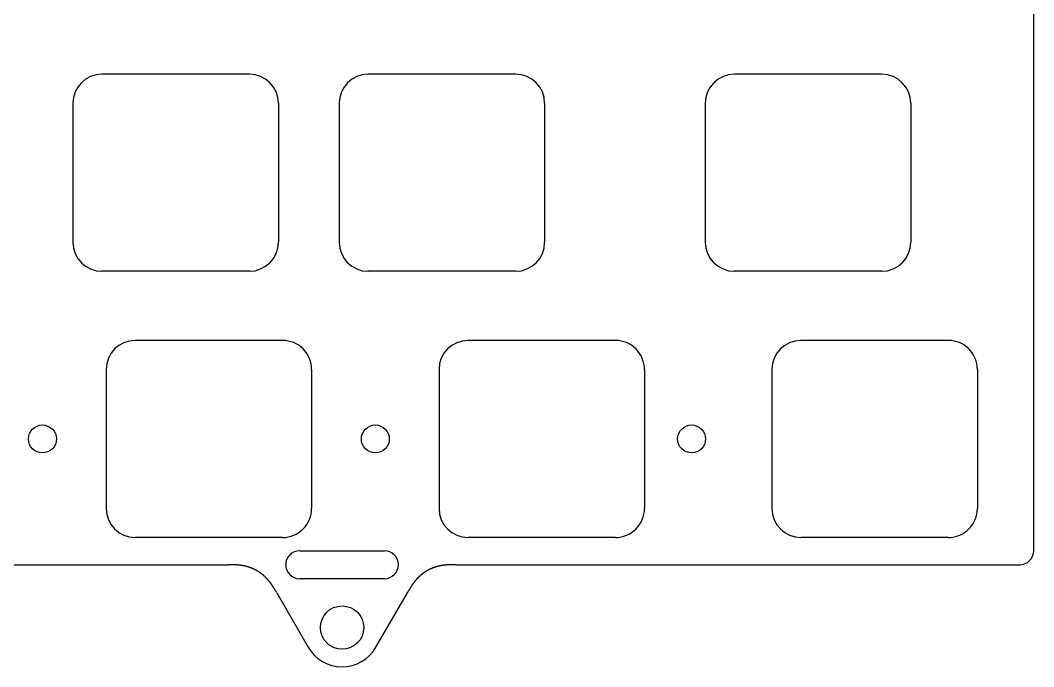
# Model space of a CAD drawing. Header units: millimetres. Extents: x -9 to 276, y -92 to 16.
# Drawn here: x 203.2 to 275.7, y -92.5 to -46.2 of the extents above; entities that cross this region are included whole.
import ezdxf

# ---------------------------------------------------------------- set-up
doc = ezdxf.new("R2010")
doc.units = ezdxf.units.MM
doc.layers.add('BLACK', color=7, linetype='CONTINUOUS')
doc.layers.add('Edge.Cuts', color=53, linetype='CONTINUOUS', true_color=0xc8a339)

msp = doc.modelspace()

# ---------------------------------------------------------------- linework, layer by layer
at = {"layer": 'BLACK', "linetype": 'Continuous'}
for p, q in [((238.6375, -50.1), (228.087499, -50.1)), ((264.83125, -50.1), (254.281249, -50.1)), ((226.0125, -52.175), (226.0125, -62.125001)), ((240.7125, -52.175), (240.7125, -62.125)), ((252.20625, -52.175), (252.20625, -62.125001)), ((266.90625, -52.175), (266.90625, -62.125)), ((238.6375, -64.2), (228.0875, -64.2)), ((264.83125, -64.2), (254.28125, -64.2))]:
    msp.add_line(p, q, dxfattribs=at)
at = {"layer": 'BLACK'}
for centre, radius, start, end in [((228.087504, -52.175004), 2.075004, 90.00013806, 179.99988955), ((238.6375, -52.175), 2.075, 0, 90), ((254.281254, -52.175004), 2.075004, 90.00013806, 179.99988955), ((264.83125, -52.175), 2.075, 0, 90), ((228.087502, -62.124998), 2.075002, 180.00008284, 269.99994478), ((238.6375, -62.125), 2.075, 270, 0), ((254.281252, -62.124998), 2.075002, 180.00008284, 269.99994478), ((264.83125, -62.125), 2.075, 270, 0)]:
    msp.add_arc(centre, radius, start, end, dxfattribs=at)
at = {"layer": 'Edge.Cuts', "linetype": 'CONTINUOUS'}
for p, q in [((275.7, -84.2), (275.7, 8)), ((219.5875, -50.1), (209.0375, -50.1)), ((206.9625, -52.175), (206.9625, -62.125)), ((221.6625, -52.175), (221.6625, -62.125)), ((219.5875, -64.2), (209.0375, -64.2)), ((223.187512, -84.2), (229.249987, -84.2)), ((48.621888, -85.2), (218.078111, -85.2)), ((218.111017, -85.200003), (218.078111, -85.2)), ((218.159048, -85.200038), (218.111017, -85.200003)), ((218.198783, -85.200126), (218.159048, -85.200038)), ((218.23404, -85.200269), (218.198783, -85.200126)), ((218.266374, -85.20047), (218.23404, -85.200269)), ((218.2966, -85.20073), (218.266374, -85.20047)), ((218.32521, -85.201049), (218.2966, -85.20073)), ((218.352526, -85.201427), (218.32521, -85.201049)), ((218.378777, -85.201866), (218.352526, -85.201427)), ((218.404127, -85.202365), (218.378777, -85.201866)), ((218.428705, -85.202926), (218.404127, -85.202365)), ((218.452609, -85.203547), (218.428705, -85.202926)), ((218.475919, -85.20423), (218.452609, -85.203547)), ((218.498699, -85.204974), (218.475919, -85.20423)), ((218.521003, -85.20578), (218.498699, -85.204974)), ((218.542877, -85.206648), (218.521003, -85.20578)), ((218.564358, -85.207578), (218.542877, -85.206648)), ((218.585479, -85.20857), (218.564358, -85.207578)), ((218.60627, -85.209625), (218.585479, -85.20857)), ((218.626755, -85.210742), (218.60627, -85.209625)), ((218.646956, -85.211922), (218.626755, -85.210742)), ((218.666893, -85.213165), (218.646956, -85.211922)), ((218.686583, -85.214471), (218.666893, -85.213165)), ((218.706042, -85.21584), (218.686583, -85.214471)), ((218.725284, -85.217273), (218.706042, -85.21584)), ((218.744321, -85.218769), (218.725284, -85.217273)), ((218.763165, -85.220329), (218.744321, -85.218769)), ((218.781827, -85.221952), (218.763165, -85.220329)), ((218.800315, -85.22364), (218.781827, -85.221952)), ((218.81864, -85.225392), (218.800315, -85.22364)), ((218.83681, -85.227208), (218.81864, -85.225392)), ((218.854831, -85.229088), (218.83681, -85.227208)), ((218.87271, -85.231033), (218.854831, -85.229088)), ((218.890455, -85.233043), (218.87271, -85.231033)), ((218.908071, -85.235118), (218.890455, -85.233043)), ((218.925564, -85.237258), (218.908071, -85.235118)), ((218.94294, -85.239463), (218.925564, -85.237258)), ((218.960202, -85.241733), (218.94294, -85.239463)), ((218.977356, -85.244069), (218.960202, -85.241733)), ((218.994406, -85.246471), (218.977356, -85.244069)), ((219.011357, -85.248938), (218.994406, -85.246471)), ((219.028211, -85.251472), (219.011357, -85.248938)), ((219.044973, -85.254072), (219.028211, -85.251472)), ((219.061646, -85.256738), (219.044973, -85.254072)), ((219.078234, -85.259471), (219.061646, -85.256738)), ((219.094739, -85.26227), (219.078234, -85.259471)), ((219.111164, -85.265137), (219.094739, -85.26227)), ((219.127513, -85.268071), (219.111164, -85.265137)), ((219.143788, -85.271072), (219.127513, -85.268071)), ((219.159992, -85.27414), (219.143788, -85.271072)), ((219.176126, -85.277276), (219.159992, -85.27414)), ((219.192194, -85.28048), (219.176126, -85.277276)), ((219.208197, -85.283753), (219.192194, -85.28048)), ((219.224138, -85.287093), (219.208197, -85.283753)), ((219.240019, -85.290503), (219.224138, -85.287093)), ((219.255841, -85.29398), (219.240019, -85.290503)), ((219.271607, -85.297527), (219.255841, -85.29398)), ((219.287319, -85.301143), (219.271607, -85.297527)), ((219.302977, -85.304829), (219.287319, -85.301143)), ((219.318584, -85.308584), (219.302977, -85.304829)), ((219.334142, -85.312409), (219.318584, -85.308584)), ((219.349652, -85.316304), (219.334142, -85.312409)), ((219.365115, -85.32027), (219.349652, -85.316304)), ((219.380534, -85.324306), (219.365115, -85.32027)), ((219.395908, -85.328413), (219.380534, -85.324306)), ((219.411241, -85.332591), (219.395908, -85.328413)), ((219.426532, -85.33684), (219.411241, -85.332591)), ((219.441784, -85.341161), (219.426532, -85.33684)), ((219.456997, -85.345554), (219.441784, -85.341161)), ((219.472174, -85.350019), (219.456997, -85.345554)), ((219.487314, -85.354557), (219.472174, -85.350019)), ((219.502419, -85.359167), (219.487314, -85.354557)), ((219.51749, -85.36385), (219.502419, -85.359167)), ((219.518144, -85.364055), (219.51749, -85.36385)), ((219.525681, -85.36643), (219.518144, -85.364055)), ((219.53321, -85.368824), (219.525681, -85.36643)), ((219.540731, -85.371236), (219.53321, -85.368824)), ((219.548244, -85.373666), (219.540731, -85.371236)), ((219.555749, -85.376115), (219.548244, -85.373666)), ((219.563246, -85.378583), (219.555749, -85.376115)), ((219.570736, -85.381069), (219.563246, -85.378583)), ((219.578217, -85.383573), (219.570736, -85.381069)), ((219.58569, -85.386095), (219.578217, -85.383573)), ((219.593155, -85.388636), (219.58569, -85.386095)), ((219.600612, -85.391196), (219.593155, -85.388636)), ((219.60806, -85.393773), (219.600612, -85.391196)), ((219.615501, -85.396369), (219.60806, -85.393773)), ((219.622933, -85.398984), (219.615501, -85.396369)), ((219.630358, -85.401617), (219.622933, -85.398984)), ((219.637774, -85.404268), (219.630358, -85.401617)), ((219.645182, -85.406937), (219.637774, -85.404268)), ((219.652581, -85.409624), (219.645182, -85.406937)), ((219.659972, -85.41233), (219.652581, -85.409624)), ((219.667355, -85.415054), (219.659972, -85.41233)), ((219.67473, -85.417797), (219.667355, -85.415054)), ((219.682096, -85.420557), (219.67473, -85.417797)), ((219.689454, -85.423336), (219.682096, -85.420557)), ((219.696803, -85.426133), (219.689454, -85.423336)), ((219.704144, -85.428948), (219.696803, -85.426133)), ((219.711477, -85.431781), (219.704144, -85.428948)), ((219.718801, -85.434633), (219.711477, -85.431781)), ((219.726116, -85.437503), (219.718801, -85.434633)), ((219.733423, -85.44039), (219.726116, -85.437503)), ((219.740722, -85.443296), (219.733423, -85.44039)), ((219.748012, -85.44622), (219.740722, -85.443296)), ((219.755293, -85.449162), (219.748012, -85.44622)), ((219.762565, -85.452123), (219.755293, -85.449162)), ((219.769829, -85.455101), (219.762565, -85.452123)), ((219.777085, -85.458097), (219.769829, -85.455101)), ((219.784331, -85.461111), (219.777085, -85.458097)), ((219.791569, -85.464144), (219.784331, -85.461111)), ((219.798798, -85.467194), (219.791569, -85.464144)), ((219.806018, -85.470263), (219.798798, -85.467194)), ((219.81323, -85.473349), (219.806018, -85.470263)), ((219.820433, -85.476453), (219.81323, -85.473349)), ((219.827626, -85.479576), (219.820433, -85.476453)), ((219.834812, -85.482716), (219.827626, -85.479576)), ((219.841988, -85.485874), (219.834812, -85.482716)), ((219.849155, -85.48905), (219.841988, -85.485874)), ((219.856313, -85.492244), (219.849155, -85.48905)), ((219.863462, -85.495456), (219.856313, -85.492244)), ((219.870602, -85.498686), (219.863462, -85.495456)), ((219.877734, -85.501934), (219.870602, -85.498686)), ((219.884856, -85.5052), (219.877734, -85.501934)), ((219.891969, -85.508483), (219.884856, -85.5052)), ((219.899073, -85.511784), (219.891969, -85.508483)), ((219.906168, -85.515103), (219.899073, -85.511784)), ((219.913254, -85.51844), (219.906168, -85.515103)), ((219.920331, -85.521795), (219.913254, -85.51844)), ((219.927398, -85.525167), (219.920331, -85.521795)), ((219.934456, -85.528558), (219.927398, -85.525167)), ((219.941505, -85.531966), (219.934456, -85.528558)), ((219.948545, -85.535391), (219.941505, -85.531966)), ((219.955575, -85.538835), (219.948545, -85.535391)), ((219.962597, -85.542296), (219.955575, -85.538835)), ((219.969608, -85.545775), (219.962597, -85.542296)), ((219.976611, -85.549271), (219.969608, -85.545775)), ((219.983604, -85.552786), (219.976611, -85.549271)), ((232.465453, -85.547005), (232.458451, -85.550509)), ((232.472465, -85.543519), (232.465453, -85.547005)), ((232.479486, -85.54005), (232.472465, -85.543519)), ((232.486517, -85.536599), (232.479486, -85.54005)), ((232.493557, -85.533166), (232.486517, -85.536599)), ((232.500607, -85.529751), (232.493557, -85.533166)), ((232.507666, -85.526353), (232.500607, -85.529751)), ((232.514734, -85.522973), (232.507666, -85.526353)), ((232.521811, -85.51961), (232.514734, -85.522973)), ((232.528898, -85.516265), (232.521811, -85.51961)), ((232.535995, -85.512938), (232.528898, -85.516265)), ((232.5431, -85.509629), (232.535995, -85.512938)), ((232.550214, -85.506338), (232.5431, -85.509629)), ((232.557338, -85.503064), (232.550214, -85.506338)), ((232.564471, -85.499808), (232.557338, -85.503064)), ((232.571613, -85.49657), (232.564471, -85.499808)), ((232.578765, -85.49335), (232.571613, -85.49657)), ((232.585925, -85.490148), (232.578765, -85.49335)), ((232.593094, -85.486963), (232.585925, -85.490148)), ((232.600273, -85.483796), (232.593094, -85.486963)), ((232.60746, -85.480648), (232.600273, -85.483796)), ((232.614657, -85.477517), (232.60746, -85.480648)), ((232.621862, -85.474404), (232.614657, -85.477517)), ((232.629077, -85.471309), (232.621862, -85.474404)), ((232.6363, -85.468231), (232.629077, -85.471309)), ((232.643532, -85.465172), (232.6363, -85.468231)), ((232.650773, -85.462131), (232.643532, -85.465172)), ((232.658023, -85.459108), (232.650773, -85.462131)), ((232.665282, -85.456103), (232.658023, -85.459108)), ((232.67255, -85.453115), (232.665282, -85.456103)), ((232.679826, -85.450146), (232.67255, -85.453115)), ((232.687111, -85.447195), (232.679826, -85.450146)), ((232.694405, -85.444262), (232.687111, -85.447195)), ((232.701708, -85.441347), (232.694405, -85.444262)), ((232.709019, -85.43845), (232.701708, -85.441347)), ((232.716339, -85.435571), (232.709019, -85.43845)), ((232.723668, -85.43271), (232.716339, -85.435571)), ((232.731005, -85.429867), (232.723668, -85.43271)), ((232.73835, -85.427042), (232.731005, -85.429867)), ((232.745705, -85.424236), (232.73835, -85.427042)), ((232.753068, -85.421448), (232.745705, -85.424236)), ((232.760439, -85.418677), (232.753068, -85.421448)), ((232.767819, -85.415925), (232.760439, -85.418677)), ((232.775207, -85.413192), (232.767819, -85.415925)), ((232.782604, -85.410476), (232.775207, -85.413192)), ((232.796086, -85.405581), (232.782604, -85.410476)), ((232.809551, -85.400763), (232.796086, -85.405581)), ((232.823, -85.396021), (232.809551, -85.400763)), ((232.836433, -85.391354), (232.823, -85.396021)), ((232.84985, -85.386762), (232.836433, -85.391354)), ((232.863251, -85.382244), (232.84985, -85.386762)), ((232.876635, -85.377799), (232.863251, -85.382244)), ((232.890002, -85.373427), (232.876635, -85.377799)), ((232.903354, -85.369127), (232.890002, -85.373427)), ((232.916688, -85.364899), (232.903354, -85.369127)), ((232.930006, -85.360742), (232.916688, -85.364899)), ((232.943308, -85.356656), (232.930006, -85.360742)), ((232.956593, -85.352639), (232.943308, -85.356656)), ((232.969861, -85.348692), (232.956593, -85.352639)), ((232.983112, -85.344813), (232.969861, -85.348692)), ((232.996346, -85.341002), (232.983112, -85.344813)), ((233.009564, -85.337259), (232.996346, -85.341002)), ((233.022764, -85.333583), (233.009564, -85.337259)), ((233.035948, -85.329973), (233.022764, -85.333583)), ((233.049114, -85.326428), (233.035948, -85.329973)), ((233.062263, -85.322949), (233.049114, -85.326428)), ((233.075396, -85.319534), (233.062263, -85.322949)), ((233.088511, -85.316182), (233.075396, -85.319534)), ((233.101608, -85.312894), (233.088511, -85.316182)), ((233.114689, -85.309669), (233.101608, -85.312894)), ((233.127752, -85.306506), (233.114689, -85.309669)), ((233.140797, -85.303404), (233.127752, -85.306506)), ((233.153825, -85.300363), (233.140797, -85.303404)), ((233.166836, -85.297382), (233.153825, -85.300363)), ((233.179829, -85.294461), (233.166836, -85.297382)), ((233.192804, -85.291598), (233.179829, -85.294461)), ((233.205762, -85.288795), (233.192804, -85.291598)), ((233.218702, -85.286049), (233.205762, -85.288795)), ((233.231624, -85.28336), (233.218702, -85.286049)), ((233.244528, -85.280728), (233.231624, -85.28336)), ((233.257415, -85.278151), (233.244528, -85.280728)), ((233.270283, -85.27563), (233.257415, -85.278151)), ((233.283133, -85.273164), (233.270283, -85.27563)), ((233.295966, -85.270753), (233.283133, -85.273164)), ((233.30878, -85.268394), (233.295966, -85.270753)), ((233.321576, -85.266089), (233.30878, -85.268394)), ((233.334354, -85.263836), (233.321576, -85.266089)), ((233.347114, -85.261635), (233.334354, -85.263836)), ((233.359855, -85.259485), (233.347114, -85.261635)), ((233.372578, -85.257386), (233.359855, -85.259485)), ((233.385283, -85.255337), (233.372578, -85.257386)), ((233.397969, -85.253337), (233.385283, -85.255337)), ((233.410637, -85.251386), (233.397969, -85.253337)), ((233.423286, -85.249483), (233.410637, -85.251386)), ((233.435916, -85.247627), (233.423286, -85.249483)), ((233.448528, -85.245819), (233.435916, -85.247627)), ((233.461121, -85.244057), (233.448528, -85.245819)), ((233.473695, -85.242341), (233.461121, -85.244057)), ((233.48625, -85.240669), (233.473695, -85.242341)), ((233.498786, -85.239043), (233.48625, -85.240669)), ((233.511304, -85.23746), (233.498786, -85.239043)), ((233.523802, -85.235921), (233.511304, -85.23746)), ((233.536282, -85.234424), (233.523802, -85.235921)), ((233.548742, -85.23297), (233.536282, -85.234424)), ((233.561183, -85.231557), (233.548742, -85.23297)), ((233.573605, -85.230185), (233.561183, -85.231557)), ((233.586008, -85.228854), (233.573605, -85.230185)), ((233.598392, -85.227562), (233.586008, -85.228854)), ((233.610756, -85.22631), (233.598392, -85.227562)), ((233.6231, -85.225095), (233.610756, -85.22631)), ((233.635426, -85.223919), (233.6231, -85.225095)), ((233.647731, -85.22278), (233.635426, -85.223919)), ((233.660017, -85.221678), (233.647731, -85.22278)), ((233.672284, -85.220612), (233.660017, -85.221678)), ((233.684531, -85.219582), (233.672284, -85.220612)), ((233.696758, -85.218586), (233.684531, -85.219582)), ((233.708965, -85.217625), (233.696758, -85.218586)), ((233.721152, -85.216698), (233.708965, -85.217625)), ((233.73332, -85.215804), (233.721152, -85.216698)), ((233.745468, -85.214942), (233.73332, -85.215804)), ((233.757595, -85.214112), (233.745468, -85.214942)), ((233.769703, -85.213313), (233.757595, -85.214112)), ((233.78179, -85.212545), (233.769703, -85.213313)), ((233.793858, -85.211808), (233.78179, -85.212545)), ((233.805905, -85.211099), (233.793858, -85.211808)), ((233.817932, -85.21042), (233.805905, -85.211099)), ((233.829939, -85.209769), (233.817932, -85.21042)), ((233.841925, -85.209146), (233.829939, -85.209769)), ((233.853891, -85.208549), (233.841925, -85.209146)), ((233.865836, -85.20798), (233.853891, -85.208549)), ((233.877761, -85.207436), (233.865836, -85.20798)), ((233.889665, -85.206917), (233.877761, -85.207436)), ((233.901549, -85.206423), (233.889665, -85.206917)), ((233.913412, -85.205953), (233.901549, -85.206423)), ((233.925254, -85.205507), (233.913412, -85.205953)), ((233.937076, -85.205084), (233.925254, -85.205507)), ((233.948876, -85.204683), (233.937076, -85.205084)), ((233.960656, -85.204303), (233.948876, -85.204683)), ((233.972415, -85.203945), (233.960656, -85.204303)), ((233.99587, -85.203289), (233.972415, -85.203945)), ((234.01924, -85.20271), (233.99587, -85.203289)), ((234.042526, -85.202203), (234.01924, -85.20271)), ((234.065726, -85.201764), (234.042526, -85.202203)), ((234.088841, -85.201387), (234.065726, -85.201764)), ((234.11187, -85.201069), (234.088841, -85.201387)), ((234.134812, -85.200803), (234.11187, -85.201069)), ((234.157667, -85.200585), (234.134812, -85.200803)), ((234.180436, -85.200411), (234.157667, -85.200585)), ((234.203116, -85.200275), (234.180436, -85.200411)), ((234.225708, -85.200173), (234.203116, -85.200275)), ((234.248212, -85.2001), (234.225708, -85.200173)), ((234.270627, -85.200051), (234.248212, -85.2001)), ((234.315188, -85.200006), (234.270627, -85.200051)), ((234.359388, -85.2), (234.315188, -85.200006)), ((234.359388, -85.2), (274.7, -85.2)), ((219.990588, -85.556317), (219.983604, -85.552786)), ((219.997562, -85.559867), (219.990588, -85.556317)), ((220.004527, -85.563434), (219.997562, -85.559867)), ((220.011482, -85.567019), (220.004527, -85.563434)), ((220.018428, -85.570621), (220.011482, -85.567019)), ((220.025364, -85.574241), (220.018428, -85.570621)), ((220.032291, -85.577879), (220.025364, -85.574241)), ((220.039208, -85.581534), (220.032291, -85.577879)), ((220.046116, -85.585206), (220.039208, -85.581534)), ((220.053014, -85.588897), (220.046116, -85.585206)), ((220.059902, -85.592604), (220.053014, -85.588897)), ((220.066781, -85.596329), (220.059902, -85.592604)), ((220.07365, -85.600072), (220.066781, -85.596329)), ((220.080509, -85.603832), (220.07365, -85.600072)), ((220.087359, -85.60761), (220.080509, -85.603832)), ((220.094198, -85.611405), (220.087359, -85.60761)), ((220.101028, -85.615218), (220.094198, -85.611405)), ((220.107848, -85.619048), (220.101028, -85.615218)), ((220.114659, -85.622895), (220.107848, -85.619048)), ((220.121459, -85.62676), (220.114659, -85.622895)), ((220.12825, -85.630642), (220.121459, -85.62676)), ((220.13503, -85.634542), (220.12825, -85.630642)), ((220.141801, -85.638459), (220.13503, -85.634542)), ((220.148562, -85.642393), (220.141801, -85.638459)), ((220.155313, -85.646344), (220.148562, -85.642393)), ((220.162053, -85.650313), (220.155313, -85.646344)), ((220.168784, -85.654299), (220.162053, -85.650313)), ((220.175505, -85.658303), (220.168784, -85.654299)), ((220.182215, -85.662324), (220.175505, -85.658303)), ((220.188916, -85.666362), (220.182215, -85.662324)), ((220.195606, -85.670417), (220.188916, -85.666362)), ((220.202287, -85.67449), (220.195606, -85.670417)), ((220.208957, -85.678579), (220.202287, -85.67449)), ((220.215616, -85.682686), (220.208957, -85.678579)), ((220.222266, -85.68681), (220.215616, -85.682686)), ((220.228905, -85.690952), (220.222266, -85.68681)), ((220.235534, -85.69511), (220.228905, -85.690952)), ((220.242153, -85.699286), (220.235534, -85.69511)), ((220.248762, -85.703479), (220.242153, -85.699286)), ((220.25536, -85.707688), (220.248762, -85.703479)), ((220.261948, -85.711915), (220.25536, -85.707688)), ((220.268525, -85.71616), (220.261948, -85.711915)), ((220.275092, -85.720421), (220.268525, -85.71616)), ((220.281648, -85.724699), (220.275092, -85.720421)), ((220.288194, -85.728994), (220.281648, -85.724699)), ((220.29473, -85.733307), (220.288194, -85.728994)), ((220.301255, -85.737636), (220.29473, -85.733307)), ((220.307769, -85.741982), (220.301255, -85.737636)), ((220.314273, -85.746346), (220.307769, -85.741982)), ((220.320767, -85.750726), (220.314273, -85.746346)), ((220.327249, -85.755123), (220.320767, -85.750726)), ((220.333722, -85.759538), (220.327249, -85.755123)), ((220.340183, -85.763969), (220.333722, -85.759538)), ((220.346634, -85.768417), (220.340183, -85.763969)), ((220.353074, -85.772882), (220.346634, -85.768417)), ((220.359503, -85.777364), (220.353074, -85.772882)), ((220.365922, -85.781863), (220.359503, -85.777364)), ((220.372329, -85.786379), (220.365922, -85.781863)), ((220.378726, -85.790911), (220.372329, -85.786379)), ((220.385113, -85.795461), (220.378726, -85.790911)), ((220.391488, -85.800027), (220.385113, -85.795461)), ((220.397852, -85.80461), (220.391488, -85.800027)), ((220.404206, -85.80921), (220.397852, -85.80461)), ((220.410548, -85.813826), (220.404206, -85.80921)), ((220.41688, -85.81846), (220.410548, -85.813826)), ((220.423201, -85.82311), (220.41688, -85.81846)), ((220.42951, -85.827777), (220.423201, -85.82311)), ((220.435809, -85.83246), (220.42951, -85.827777)), ((220.442097, -85.837161), (220.435809, -85.83246)), ((220.448373, -85.841878), (220.442097, -85.837161)), ((220.454639, -85.846611), (220.448373, -85.841878)), ((220.460893, -85.851362), (220.454639, -85.846611)), ((220.467136, -85.856129), (220.460893, -85.851362)), ((220.473368, -85.860913), (220.467136, -85.856129)), ((220.479589, -85.865713), (220.473368, -85.860913)), ((220.485799, -85.87053), (220.479589, -85.865713)), ((220.491997, -85.875363), (220.485799, -85.87053)), ((220.498184, -85.880213), (220.491997, -85.875363)), ((220.50436, -85.88508), (220.498184, -85.880213)), ((220.510525, -85.889963), (220.50436, -85.88508)), ((220.516678, -85.894863), (220.510525, -85.889963)), ((220.52282, -85.899779), (220.516678, -85.894863)), ((220.52895, -85.904712), (220.52282, -85.899779)), ((220.535069, -85.909662), (220.52895, -85.904712)), ((220.541177, -85.914627), (220.535069, -85.909662)), ((220.547273, -85.91961), (220.541177, -85.914627)), ((220.553358, -85.924608), (220.547273, -85.91961)), ((220.559431, -85.929623), (220.553358, -85.924608)), ((220.565493, -85.934655), (220.559431, -85.929623)), ((220.571543, -85.939703), (220.565493, -85.934655)), ((220.582523, -85.948931), (220.571543, -85.939703)), ((220.593428, -85.958183), (220.582523, -85.948931)), ((220.60426, -85.96746), (220.593428, -85.958183)), ((220.615018, -85.97676), (220.60426, -85.96746)), ((220.625703, -85.986083), (220.615018, -85.97676)), ((220.636316, -85.995429), (220.625703, -85.986083)), ((220.646858, -86.004797), (220.636316, -85.995429)), ((220.657328, -86.014188), (220.646858, -86.004797)), ((220.667727, -86.023601), (220.657328, -86.014188)), ((220.678056, -86.033035), (220.667727, -86.023601)), ((220.688315, -86.04249), (220.678056, -86.033035)), ((220.698505, -86.051967), (220.688315, -86.04249)), ((220.708625, -86.061463), (220.698505, -86.051967)), ((220.718678, -86.07098), (220.708625, -86.061463)), ((220.728663, -86.080516), (220.718678, -86.07098)), ((220.73858, -86.090072), (220.728663, -86.080516)), ((220.74843, -86.099647), (220.73858, -86.090072)), ((220.758214, -86.109241), (220.74843, -86.099647)), ((220.767933, -86.118853), (220.758214, -86.109241)), ((220.777586, -86.128484), (220.767933, -86.118853)), ((220.787174, -86.138131), (220.777586, -86.128484)), ((220.796697, -86.147797), (220.787174, -86.138131)), ((220.806157, -86.157479), (220.796697, -86.147797)), ((220.815553, -86.167178), (220.806157, -86.157479)), ((220.824887, -86.176893), (220.815553, -86.167178)), ((220.834158, -86.186624), (220.824887, -86.176893)), ((220.843367, -86.196371), (220.834158, -86.186624)), ((220.852514, -86.206133), (220.843367, -86.196371)), ((220.861601, -86.21591), (220.852514, -86.206133)), ((220.870628, -86.225702), (220.861601, -86.21591)), ((220.879594, -86.235508), (220.870628, -86.225702)), ((220.888501, -86.245328), (220.879594, -86.235508)), ((220.897349, -86.255161), (220.888501, -86.245328)), ((220.906139, -86.265007), (220.897349, -86.255161)), ((220.914871, -86.274867), (220.906139, -86.265007)), ((220.923545, -86.284739), (220.914871, -86.274867)), ((229.249987, -86.2), (223.187512, -86.2)), ((231.532861, -86.263194), (231.522025, -86.275418)), ((231.543724, -86.251059), (231.532861, -86.263194)), ((231.554617, -86.239011), (231.543724, -86.251059)), ((231.56554, -86.227047), (231.554617, -86.239011)), ((231.576495, -86.215167), (231.56554, -86.227047)), ((231.587482, -86.203368), (231.576495, -86.215167)), ((231.598503, -86.19165), (231.587482, -86.203368)), ((231.609559, -86.180011), (231.598503, -86.19165)), ((231.620651, -86.16845), (231.609559, -86.180011)), ((231.631779, -86.156966), (231.620651, -86.16845)), ((231.642945, -86.145557), (231.631779, -86.156966)), ((231.654149, -86.134222), (231.642945, -86.145557)), ((231.665393, -86.122961), (231.654149, -86.134222)), ((231.676678, -86.111772), (231.665393, -86.122961)), ((231.688004, -86.100653), (231.676678, -86.111772)), ((231.699372, -86.089605), (231.688004, -86.100653)), ((231.710783, -86.078627), (231.699372, -86.089605)), ((231.722238, -86.067716), (231.710783, -86.078627)), ((231.733738, -86.056873), (231.722238, -86.067716)), ((231.745283, -86.046097), (231.733738, -86.056873)), ((231.756874, -86.035386), (231.745283, -86.046097)), ((231.757376, -86.034924), (231.756874, -86.035386)), ((231.763202, -86.029584), (231.757376, -86.034924)), ((231.769039, -86.024261), (231.763202, -86.029584)), ((231.774889, -86.018953), (231.769039, -86.024261)), ((231.78075, -86.013662), (231.774889, -86.018953)), ((231.786624, -86.008387), (231.78075, -86.013662)), ((231.792509, -86.003128), (231.786624, -86.008387)), ((231.798407, -85.997885), (231.792509, -86.003128)), ((231.804316, -85.992658), (231.798407, -85.997885)), ((231.810237, -85.987447), (231.804316, -85.992658)), ((231.81617, -85.982253), (231.810237, -85.987447)), ((231.822115, -85.977075), (231.81617, -85.982253)), ((231.828072, -85.971913), (231.822115, -85.977075)), ((231.834041, -85.966767), (231.828072, -85.971913)), ((231.840021, -85.961638), (231.834041, -85.966767)), ((231.846013, -85.956524), (231.840021, -85.961638)), ((231.852017, -85.951427), (231.846013, -85.956524)), ((231.858033, -85.946347), (231.852017, -85.951427)), ((231.86406, -85.941282), (231.858033, -85.946347)), ((231.870099, -85.936234), (231.86406, -85.941282)), ((231.87615, -85.931202), (231.870099, -85.936234)), ((231.882212, -85.926187), (231.87615, -85.931202)), ((231.888286, -85.921188), (231.882212, -85.926187)), ((231.894371, -85.916205), (231.888286, -85.921188)), ((231.900468, -85.911239), (231.894371, -85.916205)), ((231.906577, -85.906289), (231.900468, -85.911239)), ((231.912697, -85.901355), (231.906577, -85.906289)), ((231.918828, -85.896438), (231.912697, -85.901355)), ((231.924971, -85.891538), (231.918828, -85.896438)), ((231.931126, -85.886653), (231.924971, -85.891538)), ((231.937291, -85.881786), (231.931126, -85.886653)), ((231.943469, -85.876935), (231.937291, -85.881786)), ((231.949657, -85.8721), (231.943469, -85.876935)), ((231.955857, -85.867282), (231.949657, -85.8721)), ((231.962068, -85.86248), (231.955857, -85.867282)), ((231.968291, -85.857695), (231.962068, -85.86248)), ((231.974525, -85.852926), (231.968291, -85.857695)), ((231.98077, -85.848174), (231.974525, -85.852926)), ((231.987026, -85.843439), (231.98077, -85.848174)), ((231.993294, -85.83872), (231.987026, -85.843439)), ((231.999572, -85.834018), (231.993294, -85.83872)), ((232.005862, -85.829332), (231.999572, -85.834018)), ((232.012163, -85.824664), (232.005862, -85.829332)), ((232.018475, -85.820011), (232.012163, -85.824664)), ((232.024799, -85.815376), (232.018475, -85.820011)), ((232.031133, -85.810757), (232.024799, -85.815376)), ((232.037478, -85.806155), (232.031133, -85.810757)), ((232.043834, -85.801569), (232.037478, -85.806155)), ((232.050202, -85.797), (232.043834, -85.801569)), ((232.05658, -85.792448), (232.050202, -85.797)), ((232.062969, -85.787913), (232.05658, -85.792448)), ((232.069369, -85.783395), (232.062969, -85.787913)), ((232.07578, -85.778893), (232.069369, -85.783395)), ((232.082202, -85.774408), (232.07578, -85.778893)), ((232.088635, -85.76994), (232.082202, -85.774408)), ((232.095079, -85.765489), (232.088635, -85.76994)), ((232.101533, -85.761055), (232.095079, -85.765489)), ((232.107998, -85.756637), (232.101533, -85.761055)), ((232.114474, -85.752236), (232.107998, -85.756637)), ((232.120961, -85.747853), (232.114474, -85.752236)), ((232.127458, -85.743486), (232.120961, -85.747853)), ((232.133966, -85.739136), (232.127458, -85.743486)), ((232.140485, -85.734803), (232.133966, -85.739136)), ((232.147014, -85.730487), (232.140485, -85.734803)), ((232.153554, -85.726188), (232.147014, -85.730487)), ((232.160105, -85.721905), (232.153554, -85.726188)), ((232.166666, -85.71764), (232.160105, -85.721905)), ((232.173237, -85.713392), (232.166666, -85.71764)), ((232.17982, -85.709161), (232.173237, -85.713392)), ((232.186412, -85.704947), (232.17982, -85.709161)), ((232.193015, -85.70075), (232.186412, -85.704947)), ((232.199629, -85.69657), (232.193015, -85.70075)), ((232.206253, -85.692407), (232.199629, -85.69657)), ((232.212887, -85.688261), (232.206253, -85.692407)), ((232.219532, -85.684132), (232.212887, -85.688261)), ((232.226187, -85.680021), (232.219532, -85.684132)), ((232.232853, -85.675926), (232.226187, -85.680021)), ((232.239529, -85.671849), (232.232853, -85.675926)), ((232.246215, -85.667789), (232.239529, -85.671849)), ((232.252911, -85.663746), (232.246215, -85.667789)), ((232.259617, -85.65972), (232.252911, -85.663746)), ((232.266334, -85.655711), (232.259617, -85.65972)), ((232.273061, -85.65172), (232.266334, -85.655711)), ((232.279798, -85.647745), (232.273061, -85.65172)), ((232.286546, -85.643788), (232.279798, -85.647745)), ((232.293303, -85.639849), (232.286546, -85.643788)), ((232.30007, -85.635926), (232.293303, -85.639849)), ((232.306848, -85.632021), (232.30007, -85.635926)), ((232.313635, -85.628133), (232.306848, -85.632021)), ((232.320433, -85.624263), (232.313635, -85.628133)), ((232.32724, -85.62041), (232.320433, -85.624263)), ((232.334058, -85.616574), (232.32724, -85.62041)), ((232.340885, -85.612755), (232.334058, -85.616574)), ((232.347723, -85.608954), (232.340885, -85.612755)), ((232.35457, -85.60517), (232.347723, -85.608954)), ((232.361427, -85.601404), (232.35457, -85.60517)), ((232.368294, -85.597655), (232.361427, -85.601404)), ((232.375171, -85.593923), (232.368294, -85.597655)), ((232.382058, -85.590209), (232.375171, -85.593923)), ((232.388954, -85.586512), (232.382058, -85.590209)), ((232.39586, -85.582833), (232.388954, -85.586512)), ((232.402776, -85.579172), (232.39586, -85.582833)), ((232.409702, -85.575527), (232.402776, -85.579172)), ((232.416637, -85.571901), (232.409702, -85.575527)), ((232.423582, -85.568291), (232.416637, -85.571901)), ((232.430537, -85.5647), (232.423582, -85.568291)), ((232.437501, -85.561126), (232.430537, -85.5647)), ((232.444475, -85.557569), (232.437501, -85.561126)), ((232.451458, -85.55403), (232.444475, -85.557569)), ((232.458451, -85.550509), (232.451458, -85.55403)), ((220.932162, -86.294623), (220.923545, -86.284739)), ((220.940723, -86.304518), (220.932162, -86.294623)), ((220.949228, -86.314426), (220.940723, -86.304518)), ((220.957677, -86.324344), (220.949228, -86.314426)), ((220.966072, -86.334273), (220.957677, -86.324344)), ((220.974412, -86.344213), (220.966072, -86.334273)), ((220.982698, -86.354163), (220.974412, -86.344213)), ((220.99093, -86.364122), (220.982698, -86.354163)), ((220.99911, -86.374091), (220.99093, -86.364122)), ((221.007237, -86.384069), (220.99911, -86.374091)), ((221.015312, -86.394055), (221.007237, -86.384069)), ((221.023335, -86.40405), (221.015312, -86.394055)), ((221.031308, -86.414053), (221.023335, -86.40405)), ((221.03923, -86.424063), (221.031308, -86.414053)), ((221.047102, -86.434081), (221.03923, -86.424063)), ((221.054924, -86.444106), (221.047102, -86.434081)), ((221.062698, -86.454137), (221.054924, -86.444106)), ((221.070423, -86.464175), (221.062698, -86.454137)), ((221.0781, -86.474219), (221.070423, -86.464175)), ((221.085729, -86.484268), (221.0781, -86.474219)), ((221.093311, -86.494322), (221.085729, -86.484268)), ((221.100847, -86.504381), (221.093311, -86.494322)), ((221.108337, -86.514445), (221.100847, -86.504381)), ((221.115781, -86.524513), (221.108337, -86.514445)), ((221.12318, -86.534585), (221.115781, -86.524513)), ((221.130534, -86.54466), (221.12318, -86.534585)), ((221.137845, -86.554739), (221.130534, -86.54466)), ((221.145112, -86.56482), (221.137845, -86.554739)), ((221.152335, -86.574904), (221.145112, -86.56482)), ((221.159517, -86.58499), (221.152335, -86.574904)), ((221.166656, -86.595077), (221.159517, -86.58499)), ((221.173753, -86.605166), (221.166656, -86.595077)), ((221.180809, -86.615256), (221.173753, -86.605166)), ((221.187825, -86.625347), (221.180809, -86.615256)), ((221.194801, -86.635439), (221.187825, -86.625347)), ((221.201737, -86.64553), (221.194801, -86.635439)), ((221.208634, -86.655621), (221.201737, -86.64553)), ((221.215492, -86.665711), (221.208634, -86.655621)), ((221.222312, -86.6758), (221.215492, -86.665711)), ((221.229095, -86.685888), (221.222312, -86.6758)), ((221.23584, -86.695974), (221.229095, -86.685888)), ((221.242549, -86.706058), (221.23584, -86.695974)), ((221.249222, -86.71614), (221.242549, -86.706058)), ((221.255859, -86.726219), (221.249222, -86.71614)), ((221.26246, -86.736295), (221.255859, -86.726219)), ((221.269028, -86.746368), (221.26246, -86.736295)), ((221.27556, -86.756436), (221.269028, -86.746368)), ((221.28206, -86.766501), (221.27556, -86.756436)), ((221.288526, -86.776561), (221.28206, -86.766501)), ((221.294959, -86.786616), (221.288526, -86.776561)), ((221.301361, -86.796667), (221.294959, -86.786616)), ((221.30773, -86.806711), (221.301361, -86.796667)), ((221.314068, -86.81675), (221.30773, -86.806711)), ((221.320376, -86.826783), (221.314068, -86.81675)), ((221.326654, -86.836809), (221.320376, -86.826783)), ((221.332901, -86.846828), (221.326654, -86.836809)), ((221.33912, -86.85684), (221.332901, -86.846828)), ((221.34531, -86.866844), (221.33912, -86.85684)), ((221.357605, -86.886828), (221.34531, -86.866844)), ((221.369792, -86.906778), (221.357605, -86.886828)), ((221.381873, -86.926691), (221.369792, -86.906778)), ((221.393854, -86.946563), (221.381873, -86.926691)), ((221.405737, -86.966393), (221.393854, -86.946563)), ((221.417528, -86.986177), (221.405737, -86.966393)), ((221.429229, -87.005913), (221.417528, -86.986177)), ((231.019741, -86.986536), (231.00516, -87.011153)), ((231.033727, -86.963068), (231.019741, -86.986536)), ((231.047233, -86.940554), (231.033727, -86.963068)), ((231.060341, -86.918849), (231.047233, -86.940554)), ((231.073115, -86.897844), (231.060341, -86.918849)), ((231.085605, -86.877453), (231.073115, -86.897844)), ((231.097851, -86.857608), (231.085605, -86.877453)), ((231.109886, -86.838252), (231.097851, -86.857608)), ((231.121736, -86.819339), (231.109886, -86.838252)), ((231.133424, -86.800829), (231.121736, -86.819339)), ((231.14497, -86.782691), (231.133424, -86.800829)), ((231.15639, -86.764895), (231.14497, -86.782691)), ((231.167699, -86.747417), (231.15639, -86.764895)), ((231.178909, -86.730235), (231.167699, -86.747417)), ((231.190032, -86.71333), (231.178909, -86.730235)), ((231.201077, -86.696686), (231.190032, -86.71333)), ((231.212053, -86.680287), (231.201077, -86.696686)), ((231.222968, -86.664119), (231.212053, -86.680287)), ((231.233829, -86.648172), (231.222968, -86.664119)), ((231.244644, -86.632433), (231.233829, -86.648172)), ((231.255417, -86.616894), (231.244644, -86.632433)), ((231.266154, -86.601544), (231.255417, -86.616894)), ((231.27686, -86.586376), (231.266154, -86.601544)), ((231.287539, -86.571382), (231.27686, -86.586376)), ((231.298197, -86.556555), (231.287539, -86.571382)), ((231.308836, -86.541888), (231.298197, -86.556555)), ((231.31946, -86.527377), (231.308836, -86.541888)), ((231.330073, -86.513014), (231.31946, -86.527377)), ((231.340678, -86.498795), (231.330073, -86.513014)), ((231.351278, -86.484715), (231.340678, -86.498795)), ((231.361875, -86.47077), (231.351278, -86.484715)), ((231.372473, -86.456956), (231.361875, -86.47077)), ((231.383073, -86.443268), (231.372473, -86.456956)), ((231.393678, -86.429703), (231.383073, -86.443268)), ((231.40429, -86.416257), (231.393678, -86.429703)), ((231.414911, -86.402928), (231.40429, -86.416257)), ((231.425544, -86.389711), (231.414911, -86.402928)), ((231.436189, -86.376605), (231.425544, -86.389711)), ((231.44685, -86.363606), (231.436189, -86.376605)), ((231.457527, -86.350712), (231.44685, -86.363606)), ((231.468222, -86.33792), (231.457527, -86.350712)), ((231.478937, -86.325228), (231.468222, -86.33792)), ((231.489674, -86.312634), (231.478937, -86.325228)), ((231.500433, -86.300136), (231.489674, -86.312634)), ((231.511216, -86.287731), (231.500433, -86.300136)), ((231.522025, -86.275418), (231.511216, -86.287731)), ((221.440845, -87.025598), (221.429229, -87.005913)), ((221.45238, -87.045228), (221.440845, -87.025598)), ((221.463838, -87.064802), (221.45238, -87.045228)), ((221.475222, -87.084317), (221.463838, -87.064802)), ((221.486537, -87.103769), (221.475222, -87.084317)), ((221.497787, -87.123156), (221.486537, -87.103769)), ((221.520106, -87.161725), (221.497787, -87.123156)), ((221.542212, -87.2), (221.520106, -87.161725)), ((221.542212, -87.2), (223.793879, -91.1)), ((228.643621, -91.1), (230.895287, -87.2)), ((230.911737, -87.171513), (230.895287, -87.2)), ((230.935784, -87.129933), (230.911737, -87.171513)), ((230.955728, -87.095565), (230.935784, -87.129933)), ((230.973481, -87.065102), (230.955728, -87.095565)), ((230.989822, -87.0372), (230.973481, -87.065102)), ((231.00516, -87.011153), (230.989822, -87.0372))]:
    msp.add_line(p, q, dxfattribs=at)
at = {"layer": 'Edge.Cuts', "linetype": 'Continuous'}
for p, q in [((221.96875, -69.15), (211.418749, -69.15)), ((245.78125, -69.15), (235.231249, -69.15)), ((269.59375, -69.15), (259.043749, -69.15)), ((209.34375, -71.225), (209.34375, -81.175001)), ((224.04375, -71.225), (224.04375, -81.175)), ((233.15625, -71.225), (233.15625, -81.175001)), ((247.85625, -71.225), (247.85625, -81.175)), ((256.96875, -71.225), (256.96875, -81.175001)), ((271.66875, -71.225), (271.66875, -81.175)), ((221.96875, -83.25), (211.41875, -83.25)), ((245.78125, -83.25), (235.23125, -83.25)), ((269.59375, -83.25), (259.04375, -83.25))]:
    msp.add_line(p, q, dxfattribs=at)
at = {"layer": 'Edge.Cuts'}
for centre, radius in [((204.7875, -76.2), 1), ((228.6, -76.2), 1), ((251.221875, -76.2), 1), ((226.21875, -89.7), 1.55)]:
    msp.add_circle(centre, radius, dxfattribs=at)
for centre, radius, start, end in [((209.0375, -52.175), 2.075, 90, 180), ((219.5875, -52.175), 2.075, 0, 90), ((209.0375, -62.125), 2.075, -180, -90), ((219.5875, -62.125), 2.075, -90, 0), ((211.4188, -71.225), 2.07505, 90.0014082, 180), ((221.9688, -71.225), 2.075, 0, 90.00138062), ((235.2313, -71.225), 2.07505, 90.0014082, 180), ((245.7813, -71.225), 2.075, 0, 90.00138062), ((259.0438, -71.225), 2.07505, 90.0014082, 180), ((269.5938, -71.225), 2.075, 0, 90.00138062), ((211.4188, -81.175), 2.075, 180.00002761, 269.99861938), ((221.9688, -81.175), 2.07495, 269.99861935, 0), ((235.2313, -81.175), 2.075, 180.00002761, 269.99861938), ((245.7813, -81.175), 2.07495, 269.99861935, 0), ((259.0438, -81.175), 2.075, 180.00002761, 269.99861938), ((269.5938, -81.175), 2.07495, 269.99861935, 0), ((223.187512, -85.2), 1, -270, -90), ((229.249987, -85.2), 1, -90, 90), ((274.699999, -84.199999), 1.000001, -89.9999427, -0.0000573), ((226.21875, -89.7), 2.8, -149.99999866, -30.00000134)]:
    msp.add_arc(centre, radius, start, end, dxfattribs=at)

doc.saveas('drawing.dxf')
